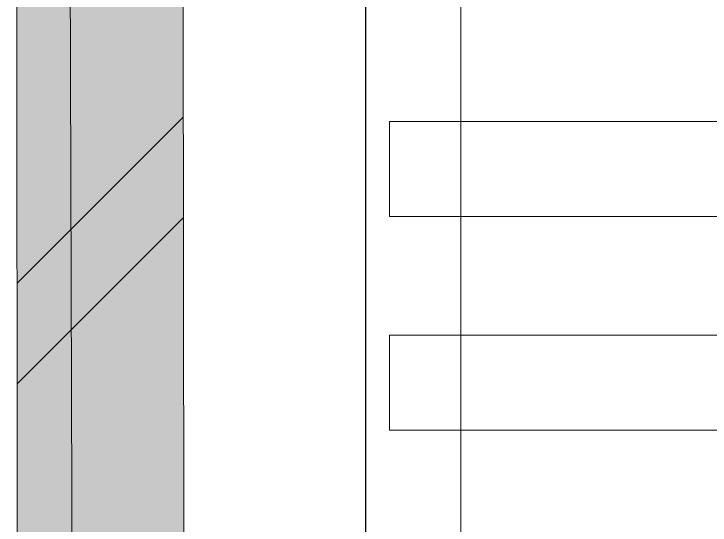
# Model space of a CAD drawing. Header units: millimetres. Extents: x -546 to 1681, y -650 to 1730.
# Drawn here: x 763.875 to 766.803, y 600.63 to 602.781 of the extents above; entities that cross this region are included whole.
import ezdxf

# ---------------------------------------------------------------- set-up
doc = ezdxf.new("R2010")
doc.units = ezdxf.units.MM

msp = doc.modelspace()

# ---------------------------------------------------------------- hatches: boundary and pattern name
at = {"true_color": 0xffffff}
h = msp.add_hatch(color=7, dxfattribs=at)
h.dxf.hatch_style = 2
h.paths.add_polyline_path([(764.6452, 546.5806), (763.9452, 546.5806), (763.8752, 614.3177), (764.5752, 614.3177)])

# ---------------------------------------------------------------- linework, layer by layer
at = {"color": 7, "lineweight": 0}
for points in [[(763.8752, 614.3177), (763.9462, 545.8806)], [(764.6452, 546.5806), (764.5752, 614.3177)], [(764.1042, 605.2247), (764.1602, 587.3247)], [(763.8882, 601.6477), (764.5872, 602.3467)], [(763.8882, 601.2237), (764.5882, 601.9237)]]:
    msp.add_lwpolyline(points, dxfattribs=at)
at = {"color": 8, "lineweight": 0, "true_color": 0x7f7f7f}
for points in [[(765.3542, 595.2787), (765.3542, 603.8787)], [(765.3552, 595.2787), (765.3552, 603.8787)], [(765.7542, 603.8787), (765.7542, 595.2787)], [(765.4552, 601.9277), (765.4552, 602.3277)], [(765.4552, 602.3277), (768.2532, 602.3277)], [(768.2532, 601.9277), (765.4552, 601.9277)], [(765.4552, 601.0287), (765.4552, 601.4287)], [(765.4552, 601.4287), (768.2532, 601.4287)], [(768.2532, 601.0287), (765.4552, 601.0287)]]:
    msp.add_lwpolyline(points, dxfattribs=at)

doc.saveas('drawing.dxf')
